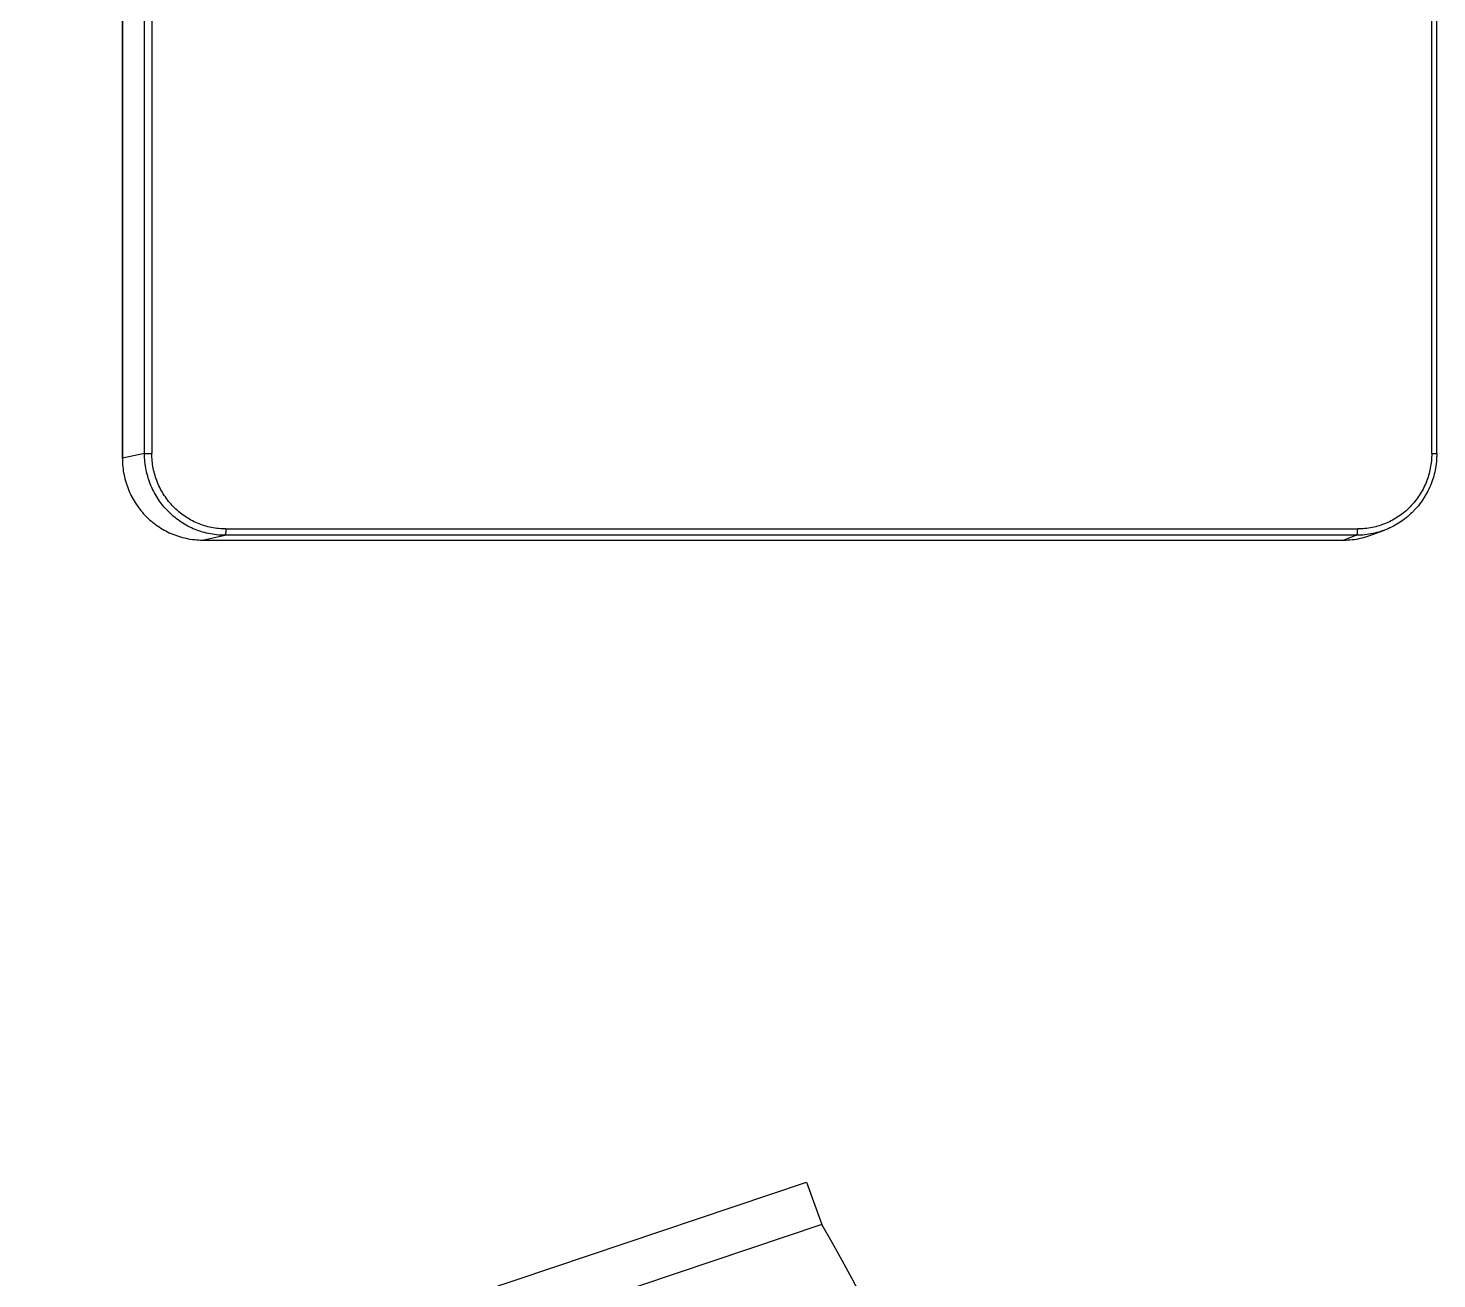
# Model space of a CAD drawing. Header units: millimetres. Extents: x -33000 to 294000, y 0 to 42408.
# Drawn here: x 264060.6 to 264284.4, y 15712.3 to 15910.9 of the extents above; entities that cross this region are included whole.
import ezdxf

# ---------------------------------------------------------------- set-up
doc = ezdxf.new("R2010")
doc.units = ezdxf.units.MM
doc.header["$LTSCALE"] = 50
doc.layers.add('arch', color=8, linetype='Continuous')

# ---------------------------------------------------------------- blocks, each defined once
blk = doc.blocks.new('A$C6CF502EC')
for p, q in [((-555.63, 127), (-555.63, -127)), ((-555.62, 126.99), (-555.62, -126.99)), ((-552.1, -126.23), (-552.1, 126.23)), ((-550.94, 126.23), (-550.94, -126.23)), ((-347.64, -126.23), (-347.64, -9.5)), ((-346.83, -126.24), (-346.83, -9.5)), ((-552.1, -126.23), (-555.62, -126.99)), ((-539.17, -138.21), (-359.4, -138.21)), ((-357.18, -139.17), (-355.16, -138.41)), ((-542.89, -139.97), (-361.6, -139.97)), ((-542.87, -139.97), (-539.35, -139.21)), ((-542.87, -139.97), (-361.6, -139.97)), ((-359.58, -139.21), (-539.35, -139.21)), ((-359.58, -139.21), (-361.6, -139.97))]:
    blk.add_line(p, q)
for points, knots in [([(-555.62, -126.99), (-555.62, -127.44), (-555.59, -127.88), (-555.5, -128.76), (-555.44, -129.2), (-555.26, -130.05), (-555.16, -130.47), (-554.9, -131.29), (-554.76, -131.7), (-554.43, -132.48), (-554.25, -132.86), (-553.85, -133.59), (-553.64, -133.95), (-553.18, -134.63), (-552.94, -134.96), (-552.56, -135.43), (-552.43, -135.58), (-552.23, -135.81), (-552.13, -135.92), (-552.02, -136.03), (-551.95, -136.1), (-551.92, -136.13), (-551.61, -136.45), (-551.31, -136.73), (-550.7, -137.25), (-550.37, -137.49), (-549.7, -137.96), (-549.35, -138.18), (-548.63, -138.58), (-548.26, -138.76), (-547.49, -139.1), (-547.1, -139.25), (-546.29, -139.5), (-545.88, -139.61), (-545.04, -139.79), (-544.61, -139.86), (-543.75, -139.95), (-543.31, -139.97), (-542.87, -139.97)], [0, 0, 0, 0, 0.0625, 0.0625, 0.125, 0.125, 0.1875, 0.1875, 0.25, 0.25, 0.3125, 0.3125, 0.375, 0.375, 0.4375, 0.4375, 0.46875, 0.46875, 0.484375, 0.492187, 0.492187, 0.5, 0.5, 0.5625, 0.5625, 0.625, 0.625, 0.6875, 0.6875, 0.75, 0.75, 0.8125, 0.8125, 0.875, 0.875, 0.9375, 0.9375, 1, 1, 1, 1]), ([(-552.1, -126.23), (-552.08, -126.23), (-552.06, -126.23), (-552.01, -126.23), (-551.98, -126.23), (-551.9, -126.23), (-551.86, -126.23), (-551.77, -126.23), (-551.72, -126.23), (-551.61, -126.23), (-551.55, -126.23), (-551.44, -126.23), (-551.38, -126.23), (-551.25, -126.23), (-551.19, -126.23), (-551.06, -126.23), (-551, -126.23), (-550.94, -126.23)], [0, 0, 0, 0, 0.125, 0.125, 0.25, 0.25, 0.375, 0.375, 0.5, 0.5, 0.625, 0.625, 0.75, 0.75, 0.875, 0.875, 1, 1, 1, 1]), ([(-539.35, -139.21), (-539.79, -139.21), (-540.23, -139.19), (-541.09, -139.1), (-541.52, -139.03), (-542.36, -138.85), (-542.77, -138.74), (-543.58, -138.48), (-543.97, -138.34), (-544.74, -138), (-545.11, -137.82), (-545.83, -137.41), (-546.18, -137.2), (-546.85, -136.73), (-547.17, -136.48), (-547.64, -136.09), (-547.79, -135.96), (-548.01, -135.76), (-548.12, -135.65), (-548.22, -135.55), (-548.29, -135.48), (-548.33, -135.44), (-548.64, -135.12), (-548.91, -134.82), (-549.42, -134.2), (-549.66, -133.87), (-550.12, -133.19), (-550.33, -132.83), (-550.73, -132.09), (-550.91, -131.72), (-551.24, -130.93), (-551.38, -130.53), (-551.63, -129.71), (-551.74, -129.29), (-551.92, -128.44), (-551.98, -128), (-552.07, -127.12), (-552.1, -126.68), (-552.1, -126.23)], [0, 0, 0, 0, 0.0625, 0.0625, 0.125, 0.125, 0.1875, 0.1875, 0.25, 0.25, 0.3125, 0.3125, 0.375, 0.375, 0.4375, 0.4375, 0.46875, 0.46875, 0.484375, 0.492188, 0.492188, 0.5, 0.5, 0.5625, 0.5625, 0.625, 0.625, 0.6875, 0.6875, 0.75, 0.75, 0.8125, 0.8125, 0.875, 0.875, 0.9375, 0.9375, 1, 1, 1, 1]), ([(-539.17, -138.21), (-539.56, -138.21), (-539.94, -138.19), (-540.71, -138.12), (-541.09, -138.06), (-541.85, -137.91), (-542.22, -137.81), (-542.96, -137.58), (-543.32, -137.45), (-544.03, -137.15), (-544.38, -136.98), (-545.06, -136.61), (-545.39, -136.41), (-546.03, -135.98), (-546.34, -135.74), (-546.93, -135.24), (-547.22, -134.98), (-547.76, -134.43), (-548.02, -134.14), (-548.51, -133.53), (-548.74, -133.21), (-549.17, -132.56), (-549.37, -132.22), (-549.73, -131.53), (-549.9, -131.18), (-550.19, -130.45), (-550.32, -130.08), (-550.54, -129.33), (-550.64, -128.95), (-550.79, -128.18), (-550.84, -127.79), (-550.92, -127.01), (-550.94, -126.62), (-550.94, -126.23)], [0, 0, 0, 0, 0.0625, 0.0625, 0.125, 0.125, 0.1875, 0.1875, 0.25, 0.25, 0.3125, 0.3125, 0.375, 0.375, 0.4375, 0.4375, 0.5, 0.5, 0.5625, 0.5625, 0.625, 0.625, 0.6875, 0.6875, 0.75, 0.75, 0.8125, 0.8125, 0.875, 0.875, 0.9375, 0.9375, 1, 1, 1, 1]), ([(-346.84, -126.23), (-346.84, -126.68), (-346.86, -127.12), (-346.95, -128), (-347.01, -128.44), (-347.19, -129.29), (-347.29, -129.71), (-347.55, -130.54), (-347.69, -130.94), (-348.02, -131.72), (-348.2, -132.1), (-348.6, -132.83), (-348.81, -133.19), (-349.27, -133.87), (-349.51, -134.2), (-349.89, -134.67), (-350.02, -134.83), (-350.22, -135.05), (-350.32, -135.16), (-350.43, -135.27), (-350.5, -135.34), (-350.53, -135.38), (-350.85, -135.7), (-351.14, -135.97), (-351.75, -136.49), (-352.08, -136.74), (-352.75, -137.2), (-353.1, -137.42), (-353.82, -137.82), (-354.19, -138), (-354.96, -138.34), (-355.35, -138.49), (-356.16, -138.74), (-356.57, -138.85), (-357.41, -139.03), (-357.84, -139.1), (-358.7, -139.19), (-359.14, -139.21), (-359.58, -139.21)], [0, 0, 0, 0, 0.0625, 0.0625, 0.125, 0.125, 0.1875, 0.1875, 0.25, 0.25, 0.3125, 0.3125, 0.375, 0.375, 0.4375, 0.4375, 0.46875, 0.46875, 0.484375, 0.492188, 0.492188, 0.5, 0.5, 0.5625, 0.5625, 0.625, 0.625, 0.6875, 0.6875, 0.75, 0.75, 0.8125, 0.8125, 0.875, 0.875, 0.9375, 0.9375, 1, 1, 1, 1]), ([(-347.64, -126.23), (-347.64, -126.62), (-347.65, -127.01), (-347.73, -127.79), (-347.79, -128.18), (-347.94, -128.95), (-348.03, -129.33), (-348.25, -130.08), (-348.38, -130.45), (-348.68, -131.18), (-348.84, -131.53), (-349.2, -132.23), (-349.4, -132.56), (-349.83, -133.21), (-350.06, -133.53), (-350.55, -134.14), (-350.81, -134.43), (-351.35, -134.98), (-351.64, -135.25), (-352.23, -135.74), (-352.54, -135.98), (-353.18, -136.41), (-353.51, -136.61), (-354.19, -136.98), (-354.54, -137.15), (-355.25, -137.45), (-355.62, -137.58), (-356.35, -137.81), (-356.73, -137.91), (-357.48, -138.06), (-357.86, -138.12), (-358.63, -138.19), (-359.02, -138.21), (-359.4, -138.21)], [0, 0, 0, 0, 0.0625, 0.0625, 0.125, 0.125, 0.1875, 0.1875, 0.25, 0.25, 0.3125, 0.3125, 0.375, 0.375, 0.4375, 0.4375, 0.5, 0.5, 0.5625, 0.5625, 0.625, 0.625, 0.6875, 0.6875, 0.75, 0.75, 0.8125, 0.8125, 0.875, 0.875, 0.9375, 0.9375, 1, 1, 1, 1]), ([(-347.64, -126.23), (-347.57, -126.23), (-347.51, -126.23), (-347.4, -126.23), (-347.34, -126.23), (-347.23, -126.23), (-347.18, -126.23), (-347.09, -126.23), (-347.05, -126.23), (-346.98, -126.23), (-346.94, -126.23), (-346.89, -126.23), (-346.87, -126.23), (-346.84, -126.23), (-346.83, -126.23), (-346.82, -126.23), (-346.83, -126.23), (-346.84, -126.23)], [0, 0, 0, 0, 0.125, 0.125, 0.25, 0.25, 0.375, 0.375, 0.5, 0.5, 0.625, 0.625, 0.75, 0.75, 0.875, 0.875, 1, 1, 1, 1]), ([(-539.17, -138.21), (-539.17, -138.28), (-539.17, -138.34), (-539.18, -138.46), (-539.18, -138.52), (-539.19, -138.64), (-539.2, -138.7), (-539.21, -138.8), (-539.22, -138.85), (-539.23, -138.95), (-539.24, -138.99), (-539.26, -139.06), (-539.27, -139.09), (-539.29, -139.15), (-539.31, -139.17), (-539.33, -139.2), (-539.34, -139.21), (-539.35, -139.21)], [0, 0, 0, 0, 0.125, 0.125, 0.25, 0.25, 0.375, 0.375, 0.5, 0.5, 0.625, 0.625, 0.75, 0.75, 0.875, 0.875, 1, 1, 1, 1]), ([(-359.58, -139.21), (-359.57, -139.21), (-359.56, -139.2), (-359.53, -139.17), (-359.52, -139.15), (-359.5, -139.09), (-359.49, -139.06), (-359.47, -138.99), (-359.46, -138.95), (-359.44, -138.85), (-359.44, -138.8), (-359.42, -138.7), (-359.42, -138.64), (-359.41, -138.52), (-359.41, -138.46), (-359.4, -138.34), (-359.4, -138.28), (-359.4, -138.21)], [0, 0, 0, 0, 0.125, 0.125, 0.25, 0.25, 0.375, 0.375, 0.5, 0.5, 0.625, 0.625, 0.75, 0.75, 0.875, 0.875, 1, 1, 1, 1]), ([(-361.6, -139.97), (-361.16, -139.97), (-360.73, -139.95), (-359.86, -139.86), (-359.44, -139.79), (-358.6, -139.61), (-358.19, -139.5), (-357.58, -139.31), (-357.38, -139.24), (-357.18, -139.17)], [0, 0, 0, 0, 0.285572, 0.285572, 0.571143, 0.571143, 0.856715, 0.856715, 1, 1, 1, 1])]:
    blk.add_open_spline(points, degree=3, knots=knots)

msp = doc.modelspace()

# ---------------------------------------------------------------- linework, layer by layer
at = {"layer": 'arch', "ltscale": 25, "elevation": 0}
msp.add_lwpolyline([(263565.09, 15511.83), (263562.65, 15518.54), (264184.24, 15727.63), (264186.68, 15720.92)], close=True, dxfattribs=at)
at = {"layer": 'arch', "ltscale": 25}
msp.add_arc((263933.65, 15574.4), 292.4, 349.0297, 30.0745, dxfattribs=at)

# ---------------------------------------------------------------- block references
msp.add_blockref('A$C6CF502EC', (264631.21, 15969.6), dxfattribs=at)

doc.saveas('drawing.dxf')
